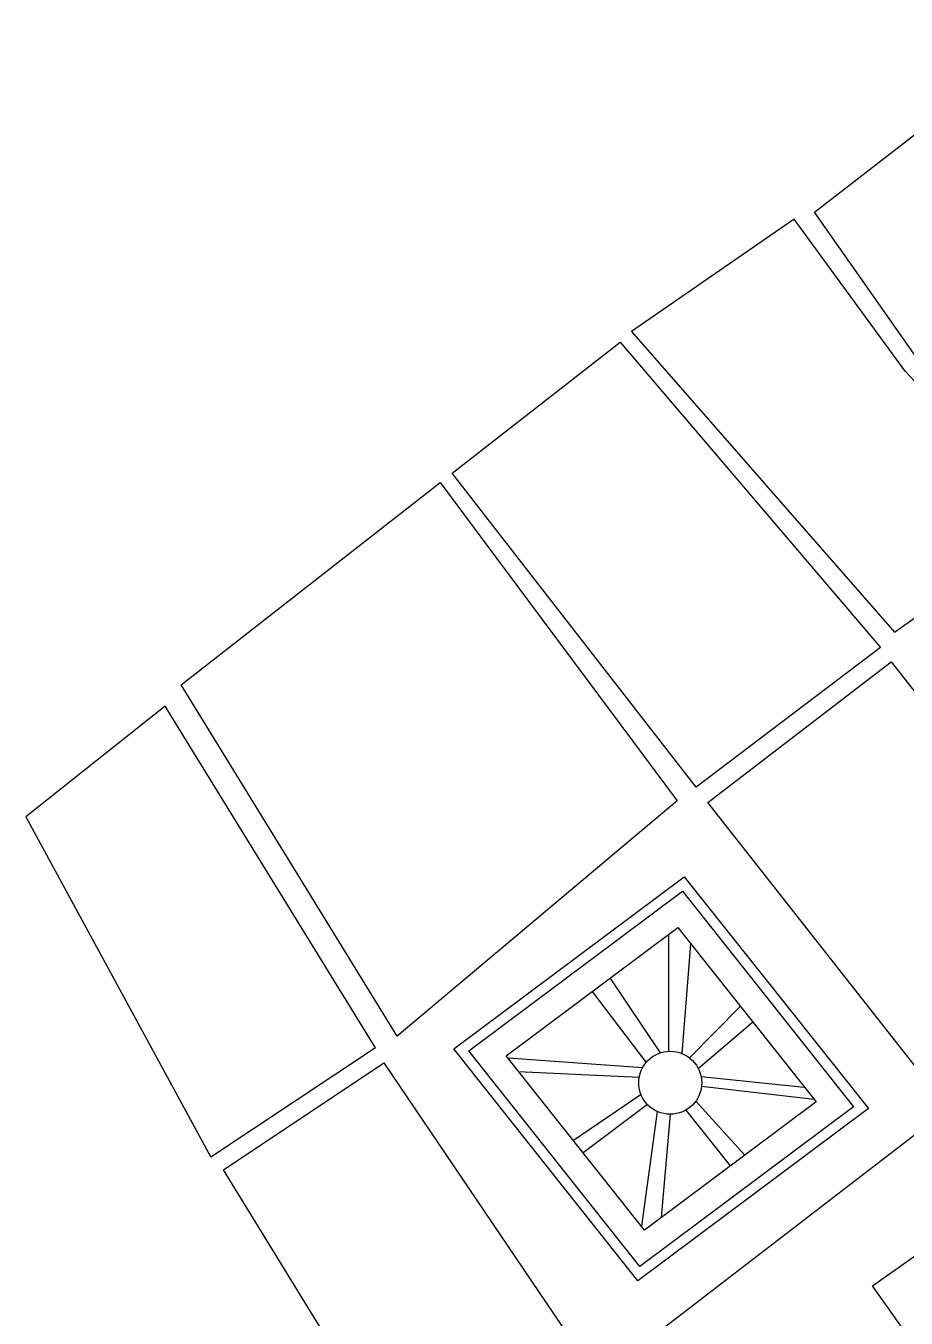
# Model space of a CAD drawing. Header units: metres. Extents: x 759886 to 760765, y 8424917 to 8425860.
# Drawn here: x 759886.3 to 760053.6, y 8425579.3 to 8425824.8 of the extents above; entities that cross this region are included whole.
import ezdxf

# ---------------------------------------------------------------- set-up
doc = ezdxf.new("R2010")
doc.units = ezdxf.units.M

msp = doc.modelspace()

# ---------------------------------------------------------------- linework, layer by layer
at = {"flags": 128}
for points in [[(760056.34107, 8425760.70957), (760036.1909, 8425789.4128), (760081.89454, 8425824.80796)], [(760053.37936, 8425759.21154), (760032.31031, 8425788.09867), (760001.41583, 8425766.72121), (760051.35253, 8425709.60288)], [(760048.70297, 8425706.73105), (760013.71362, 8425680.19254), (759967.29448, 8425739.79915), (759999.25821, 8425764.69117), (760048.70297, 8425706.73105)], [(760051.35253, 8425709.60288), (760080.4568, 8425730.18825), (760053.37936, 8425759.21154)], [(760010.06681, 8425677.55557), (759956.85295, 8425632.89491), (759915.78975, 8425699.60826), (759965.03378, 8425738.05118), (760010.06681, 8425677.55557)], [(760050.7745, 8425703.96691), (760075.40871, 8425672.70716), (760096.25483, 8425647.44112), (760058.32921, 8425623.31241), (760015.87589, 8425677.27726), (760050.7745, 8425703.96691)], [(759952.71061, 8425630.63076), (759912.75879, 8425695.53849), (759886.27091, 8425674.52621), (759921.46614, 8425609.89541)], [(760008.45951, 8425630.00095), (760008.45951, 8425652.2113)], [(760011.00314, 8425629.56894), (760012.65828, 8425650.35997)], [(760006.88953, 8425629.71107), (759997.35862, 8425643.97055)], [(760004.20091, 8425627.91173), (759993.96495, 8425641.38404)], [(760012.41951, 8425628.7538), (760022.17893, 8425638.63572)], [(760014.08322, 8425626.74761), (760024.41714, 8425635.55804)], [(759952.71061, 8425630.63076), (759921.46614, 8425609.89541)], [(759954.28895, 8425627.79337), (759992.59264, 8425571.26403), (759961.05647, 8425546.94749), (759923.85864, 8425607.50161), (759954.28895, 8425627.79337)], [(760003.48661, 8425626.87208), (759977.92275, 8425628.71063)], [(760002.8514, 8425625.04133), (759979.87222, 8425626.12419)], [(760014.62652, 8425625.18336), (760034.23943, 8425623.19386)], [(760036.09778, 8425620.85458), (760014.70098, 8425623.33103)], [(760003.19849, 8425621.77906), (759990.35394, 8425613.06238)], [(760004.42282, 8425619.88194), (759992.2053, 8425610.73191)], [(760013.60124, 8425620.50544), (760022.92134, 8425610.27471)], [(760006.28548, 8425618.56259), (760003.27319, 8425596.79976)], [(760008.75214, 8425618.03099), (760007.04571, 8425598.41581)], [(760011.73325, 8425618.82573), (760020.16889, 8425608.21867)], [(760057.88725, 8425616.23691), (760107.56604, 8425557.74551), (760039.49281, 8425512.67638), (759996.97334, 8425569.34303), (760057.88725, 8425616.23691)]]:
    msp.add_lwpolyline(points, dxfattribs=at)
for points in [[(759967.61202, 8425630.43608), (760011.42607, 8425663.16465), (760046.43201, 8425619.09954), (760002.61797, 8425586.37097)], [(759970.45964, 8425630.06683), (760011.06764, 8425660.40052), (760043.58439, 8425619.46879), (760002.97639, 8425589.1351)], [(759977.5787, 8425629.14371), (760010.17158, 8425653.4902), (760036.46533, 8425620.39191), (760003.87245, 8425596.04542)], [(759977.5787, 8425629.14371), (760010.17158, 8425653.4902), (760036.46533, 8425620.39191), (760003.87245, 8425596.04542)], [(760047.20642, 8425585.46068), (760059.91776, 8425594.43223), (760081.80238, 8425563.42502), (760069.09104, 8425554.45347)]]:
    msp.add_lwpolyline(points, close=True)
msp.add_circle((760008.75214, 8425624.01955), 5.98855)

doc.saveas('drawing.dxf')
